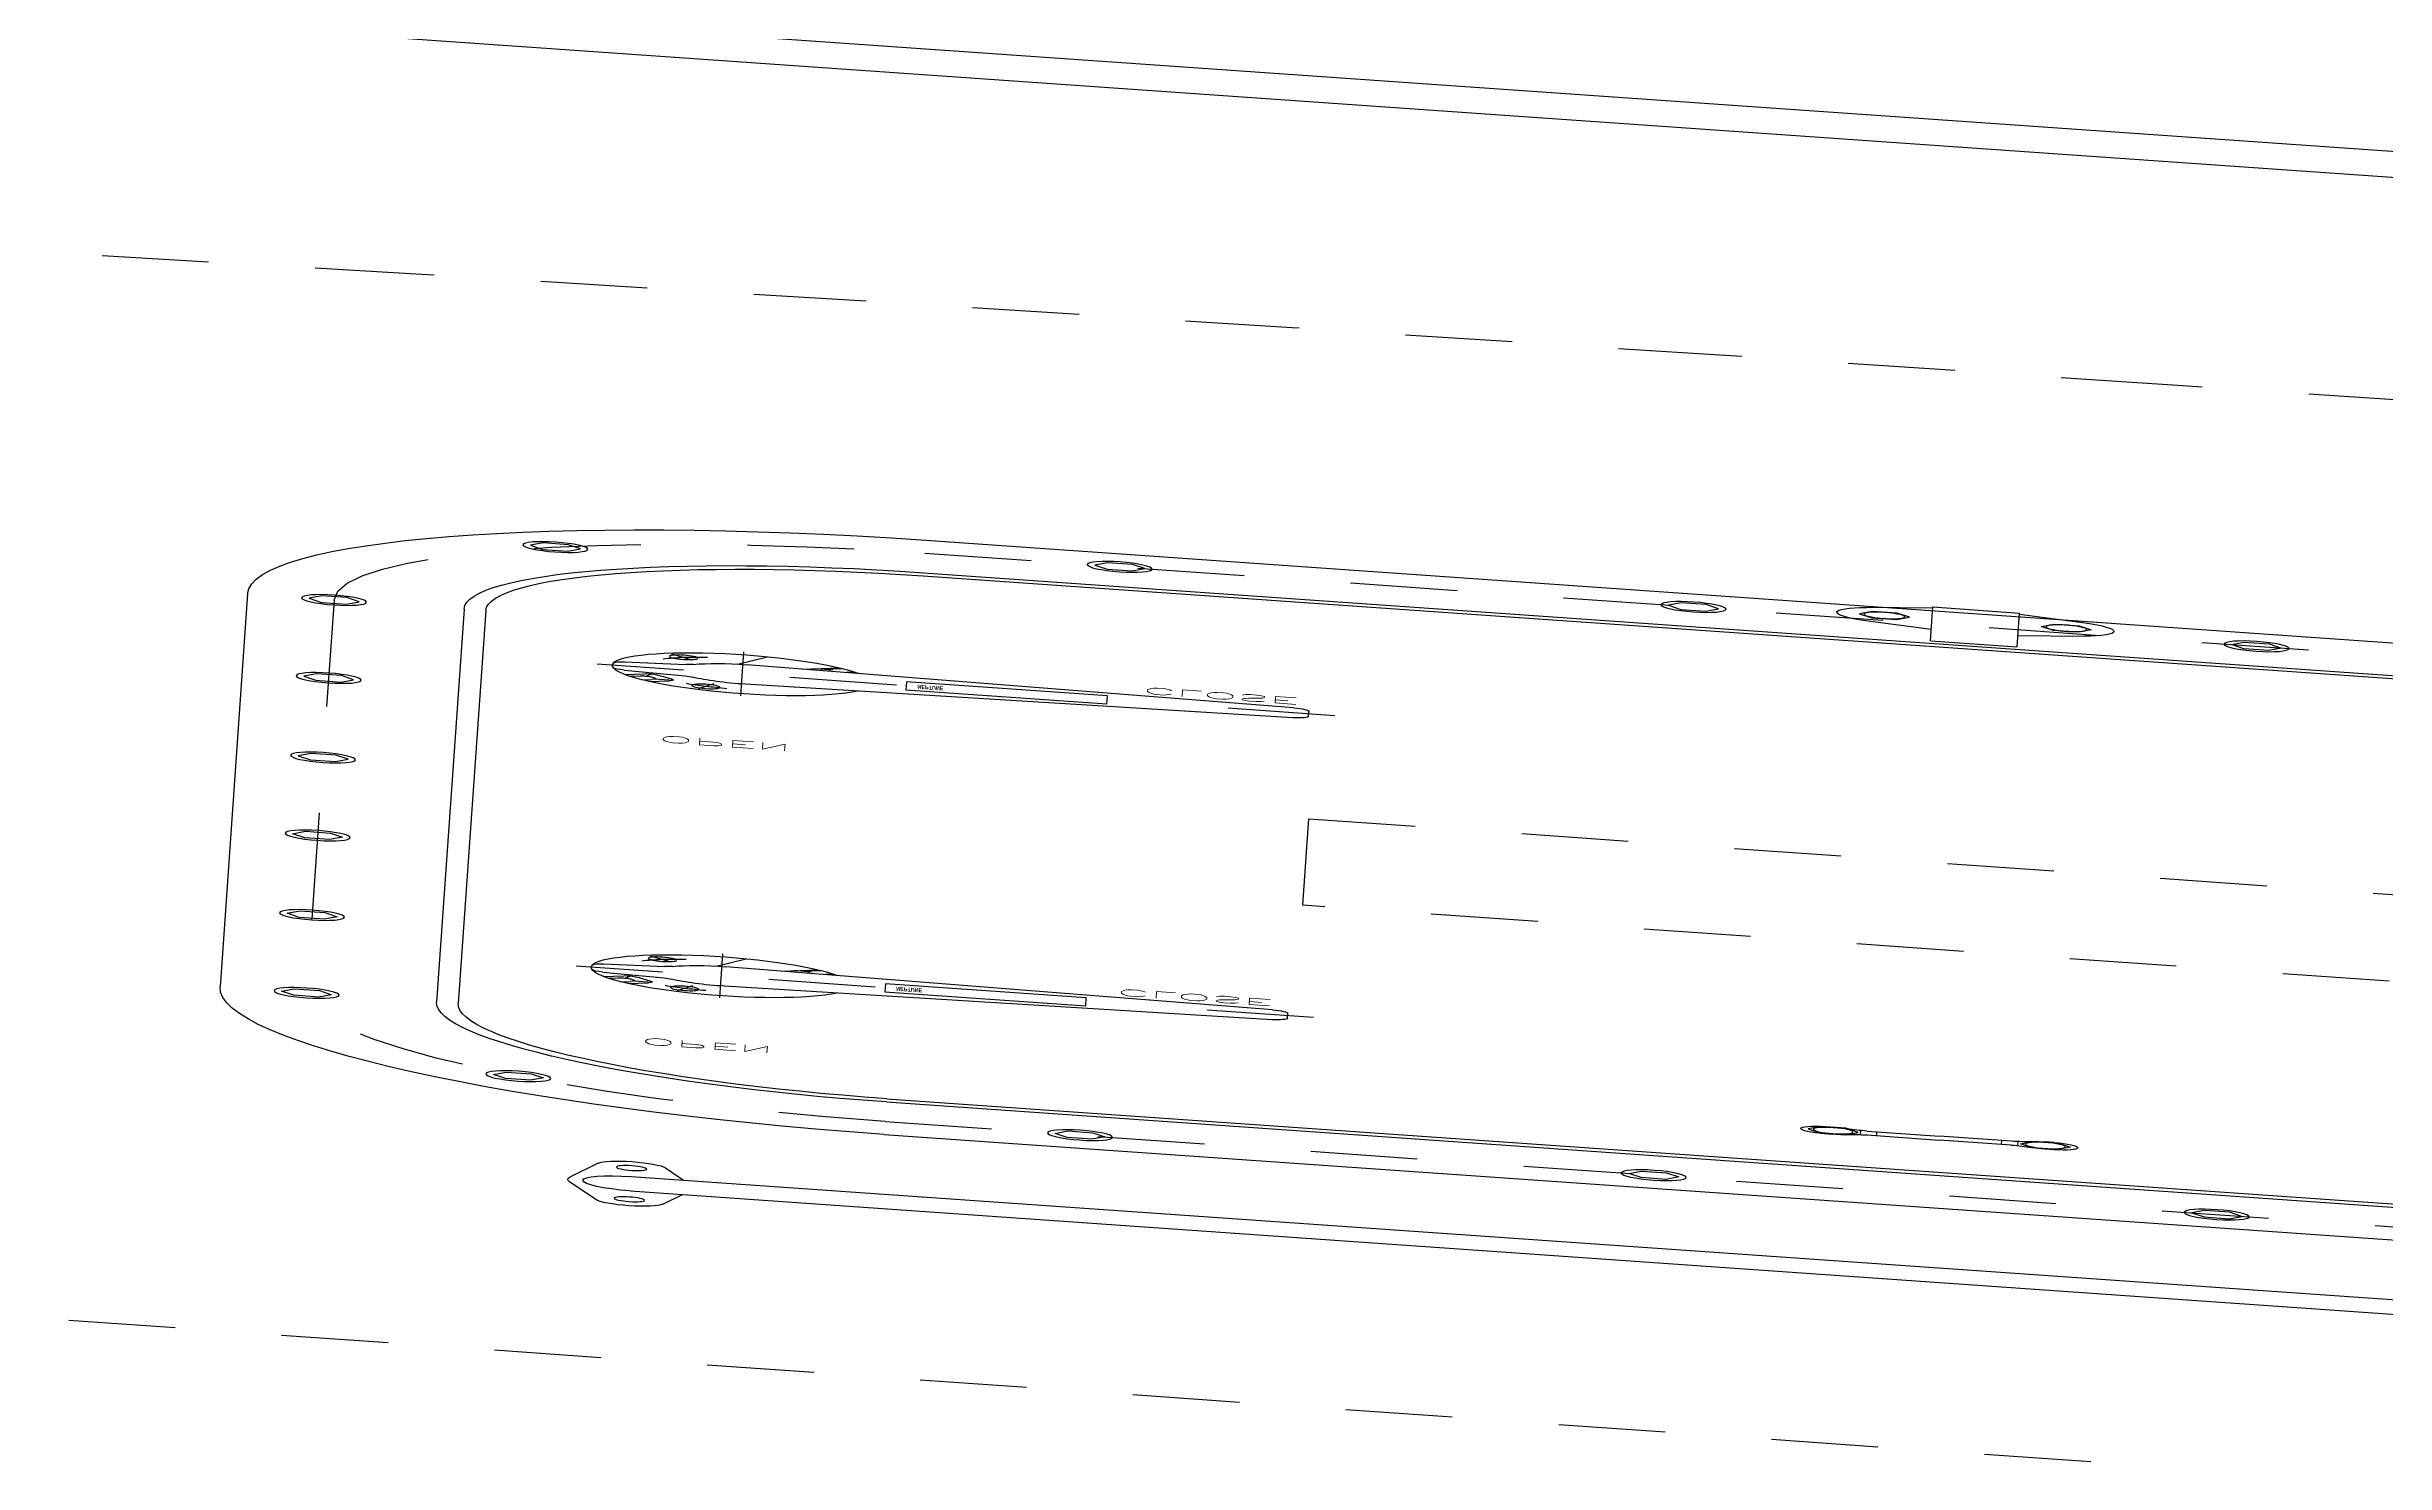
# Model space of a CAD drawing. Header units: millimetres. Extents: x -4 to 3776, y -4 to 4079.
# Drawn here: x 458.09 to 460.282, y 297.461 to 298.789 of the extents above; entities that cross this region are included whole.
import ezdxf
from ezdxf import colors
from ezdxf.entities.mleader import LeaderData, LeaderLine
from ezdxf.math import Vec2, Vec3

# ---------------------------------------------------------------- set-up
doc = ezdxf.new("R2010")
doc.units = ezdxf.units.MM
for name, pattern in [('CENTER', [2, 1.25, -0.25, 0.25, -0.25]), ('HIDDEN2', [0.1875, 0.125, -0.0625]), ('PHANTOM', [2.5, 1.25, -0.25, 0.25, -0.25, 0.25, -0.25])]:
    doc.linetypes.add(name, pattern=pattern)
doc.layers.add('03-input', color=3, linetype='Continuous')
doc.layers.add('BK_kedu', color=255, linetype='Continuous')
doc.styles.add('ROMANC', font='ROMANC.shx', dxfattribs={"width": 0.8, "bigfont": 'HZDX.shx'})
doc.styles.get("Standard").update_dxf_attribs({"font": 'arial.ttf'})

# ---------------------------------------------------------------- blocks, each defined once
blk = doc.blocks.new('HANDRAIL')
at = {"layer": '03-input', "color": 0, "linetype": 'Continuous'}
for p, q in [((-307.75, 39), (-314.04, 14.63)), ((-292.25, 39), (-287.86, 22)), ((-300, 22), (300, 22)), ((-307.75, -17), (-314.04, 7.38)), ((-300, 0), (300, 0)), ((-292.25, -17), (-287.86, 0))]:
    blk.add_line(p, q, dxfattribs=at)
for centre in [(-300, 35), (-300, -13)]:
    blk.add_circle(centre, 3.5, dxfattribs=at)
for centre, radius, start, end in [((-300, 37), 8, 14.4775, 165.5225), ((-300, 11), 11, 90, 270), ((-300, 11), 14.5, 165.5225, 194.4775), ((-300, -15), 8, 194.4775, 345.5225)]:
    blk.add_arc(centre, radius, start, end, dxfattribs=at)
blk = doc.blocks.new('door-side')
at = {"layer": '03-input', "color": 0, "linetype": 'Continuous'}
for p, q in [((-242.5, 915), (242.5, 915)), ((-242.5, 865), (242.5, 865)), ((-242.5, 860), (242.5, 860)), ((-26.5, 813), (-24.5, 813)), ((-20.87, 811.69), (-20.87, 811.22)), ((-18.18, 810.64), (-18.18, 804.36)), ((-16.67, 810.5), (0, 810.5)), ((16.67, 810.5), (0, 810.5)), ((18.18, 810.64), (18.18, 804.36)), ((20.87, 811.69), (20.87, 811.22)), ((26.5, 813), (24.5, 813)), ((-20.87, 803.78), (-20.87, 803.31)), ((-16.67, 804.5), (0, 804.5)), ((16.67, 804.5), (0, 804.5)), ((20.87, 803.78), (20.87, 803.31)), ((-26.5, 802), (-24.5, 802)), ((26.5, 802), (24.5, 802)), ((-397.5, 155), (-397.5, 760)), ((-347.5, 155), (-347.5, 760)), ((-342.5, 155), (-342.5, 760)), ((-303.86, 711.06), (-299.14, 707.75)), ((-305.56, 709.2), (-303.18, 707.53)), ((-302.37, 706.3), (-298.3, 706.37)), ((-309.6, 702.87), (-304.87, 699.56)), ((-308.42, 705.1), (-306.05, 703.44)), ((-304.61, 703.1), (-303.28, 699.25)), ((-155.28, 697.61), (-281.62, 704.97)), ((-309.74, 696.35), (-295.61, 698.81)), ((-151.69, 693.72), (-151.69, 686.28)), ((-309.74, 683.65), (-295.61, 681.19)), ((-155.28, 682.39), (-281.62, 675.03)), ((-283.81, 675.06), (-277.02, 660.5)), ((-268.78, 675.77), (-268.75, 675.68)), ((-268.75, 675.68), (-260.33, 669.78)), ((-262.63, 673.7), (-265.85, 673.65)), ((-256.58, 674.9), (-258.67, 676.36)), ((-299.13, 666.24), (-294.55, 672.8)), ((-259.44, 670.8), (-261.82, 672.47)), ((-305.56, 244.2), (-303.18, 242.53)), ((-303.86, 246.06), (-299.14, 242.75)), ((-309.6, 237.87), (-304.87, 234.56)), ((-308.42, 240.1), (-306.05, 238.44)), ((-304.61, 238.1), (-303.28, 234.25)), ((-302.37, 241.3), (-298.3, 241.37)), ((-155.28, 232.61), (-281.62, 239.97)), ((-309.74, 231.35), (-295.61, 233.81)), ((-151.69, 228.72), (-151.69, 221.28)), ((-309.74, 218.65), (-295.61, 216.19)), ((-155.28, 217.39), (-281.62, 210.03)), ((-268.78, 210.77), (-268.75, 210.68)), ((-268.75, 210.68), (-260.33, 204.78)), ((-256.58, 209.9), (-258.67, 211.36)), ((-299.13, 201.24), (-294.55, 207.8)), ((-283.81, 210.06), (-277.02, 195.5)), ((-262.63, 208.7), (-265.85, 208.65)), ((-259.44, 205.8), (-261.82, 207.47)), ((-242.5, 55), (242.5, 55)), ((50, 55), (50, 55)), ((-242.5, 50), (242.5, 50)), ((-10, 46.4), (10, 46.4)), ((-10, 46.4), (-10, -5.6)), ((10, 46.4), (10, -5.6)), ((-10, 29.1), (-25.24, 22.73)), ((10, 29.1), (25.24, 22.73)), ((-242.5, 0), (242.5, 0)), ((-10, -3.94), (-25.24, 2.43)), ((10, -3.94), (25.24, 2.43)), ((-10, -5.6), (10, -5.6))]:
    blk.add_line(p, q, dxfattribs=at)
at = {"layer": '03-input', "color": 0, "linetype": 'CENTER'}
for p, q in [((-242.5, 895), (242.5, 895)), ((-377.5, 155), (-377.5, 760)), ((-282.5, 723.37), (-282.5, 655.64)), ((-288.91, 707.6), (-292.38, 717.16)), ((-246.92, 690), (-316.03, 690)), ((-145.7, 690), (-193.69, 690)), ((-282.5, 258.37), (-282.5, 190.64)), ((-288.91, 242.6), (-292.38, 252.16)), ((-246.92, 225), (-316.03, 225)), ((-145.7, 225), (-193.69, 225)), ((-242.5, 20), (242.5, 20))]:
    blk.add_line(p, q, dxfattribs=at)
at = {"layer": '03-input', "color": 0, "linetype": 'HIDDEN2'}
for p, q in [((-14.42, 810.5), (-14.42, 804.5)), ((14.42, 810.5), (14.42, 804.5))]:
    blk.add_line(p, q, dxfattribs=at)
at = {"layer": '03-input', "color": 0, "linetype": 'Continuous'}
for points in [[(-194.61, 890), (-191.73, 895), (-194.61, 900), (-200.39, 900), (-203.27, 895), (-200.39, 890)], [(-62.11, 890), (-59.23, 895), (-62.11, 900), (-67.89, 900), (-70.77, 895), (-67.89, 890)], [(62.11, 890), (59.23, 895), (62.11, 900), (67.89, 900), (70.77, 895), (67.89, 890)], [(-324.61, 859.88), (-321.73, 864.88), (-324.61, 869.88), (-330.39, 869.88), (-333.27, 864.88), (-330.39, 859.88)], [(-21.61, 812.5), (-18.73, 807.5), (-21.61, 802.5), (-27.39, 802.5), (-30.27, 807.5), (-27.39, 812.5)], [(21.61, 812.5), (18.73, 807.5), (21.61, 802.5), (27.39, 802.5), (30.27, 807.5), (27.39, 812.5)], [(-374.61, 755), (-371.73, 760), (-374.61, 765), (-380.39, 765), (-383.27, 760), (-380.39, 755)], [(-198.27, 696.15), (-198.27, 683.85), (-244.65, 683.85), (-244.65, 696.15)], [(-374.61, 635), (-371.73, 640), (-374.61, 645), (-380.39, 645), (-383.27, 640), (-380.39, 635)], [(-374.61, 512.5), (-371.73, 517.5), (-374.61, 522.5), (-380.39, 522.5), (-383.27, 517.5), (-380.39, 512.5)], [(-374.61, 402.5), (-371.73, 397.5), (-374.61, 392.5), (-380.39, 392.5), (-383.27, 397.5), (-380.39, 402.5)], [(-374.61, 280), (-371.73, 275), (-374.61, 270), (-380.39, 270), (-383.27, 275), (-380.39, 280)], [(-198.27, 231.15), (-198.27, 218.85), (-244.65, 218.85), (-244.65, 231.15)], [(-374.61, 160), (-371.73, 155), (-374.61, 150), (-380.39, 150), (-383.27, 155), (-380.39, 160)], [(-324.61, 55.12), (-321.73, 50.12), (-324.61, 45.12), (-330.39, 45.12), (-333.27, 50.12), (-330.39, 55.12)], [(-194.61, 25), (-191.73, 20), (-194.61, 15), (-200.39, 15), (-203.27, 20), (-200.39, 25)], [(-62.11, 25), (-59.23, 20), (-62.11, 15), (-67.89, 15), (-70.77, 20), (-67.89, 25)], [(62.11, 25), (59.23, 20), (62.11, 15), (67.89, 15), (70.77, 20), (67.89, 25)]]:
    blk.add_lwpolyline(points, close=True, dxfattribs=at)
at = {"layer": '03-input', "color": 0, "linetype": 'CENTER'}
for points in [[(-18.11, 17.58), (-15.23, 12.58), (-18.11, 7.58), (-23.89, 7.58), (-26.77, 12.58), (-23.89, 17.58)], [(18.11, 17.58), (15.23, 12.58), (18.11, 7.58), (23.89, 7.58), (26.77, 12.58), (23.89, 17.58)]]:
    blk.add_lwpolyline(points, close=True, dxfattribs=at)
at = {"layer": '03-input', "color": 0, "linetype": 'Continuous'}
for centre, radius in [((-197.5, 895), 7.5), ((-65, 895), 7.5), ((65, 895), 7.5), ((-327.5, 864.88), 7.5), ((-24.5, 807.5), 4.58), ((24.5, 807.5), 4.58), ((-377.5, 760), 7.5), ((-290.71, 712.55), 3.25), ((-296.27, 670.34), 3.25), ((-377.5, 640), 7.5), ((-377.5, 517.5), 7.5), ((-377.5, 397.5), 7.5), ((-377.5, 275), 7.5), ((-290.71, 247.55), 3.25), ((-296.27, 205.34), 3.25), ((-377.5, 155), 7.5), ((-327.5, 50.12), 7.5), ((-197.5, 20), 7.5), ((-65, 20), 7.5), ((65, 20), 7.5)]:
    blk.add_circle(centre, radius, dxfattribs=at)
at = {"layer": '03-input', "color": 0, "linetype": 'CENTER'}
for centre in [(-21, 12.58), (21, 12.58)]:
    blk.add_circle(centre, 4.69, dxfattribs=at)
at = {"layer": '03-input', "color": 0, "linetype": 'Continuous'}
for centre, radius, start, end in [((-242.5, 760), 155, 90, 180), ((-242.5, 760), 105, 90, 180), ((-242.5, 760), 100, 90, 180), ((-26.5, 807.5), 5.5, 90, 270), ((-24.5, 807.5), 5.5, 54.5691, 90), ((-16.67, 818.5), 8, 234.5691, 270), ((16.67, 818.5), 8, 270, 305.4309), ((24.5, 807.5), 5.5, 90, 125.4309), ((26.5, 807.5), 5.5, 270, 90), ((-24.5, 807.5), 5.5, 270, 305.4309), ((-16.67, 796.5), 8, 90, 125.4309), ((16.67, 796.5), 8, 54.5691, 90), ((24.5, 807.5), 5.5, 234.5691, 270), ((-282.5, 690), 30, 26.6641, 333.3359), ((-304.33, 705.89), 2, 323.9389, 55), ((-300.28, 706.12), 2, 317.8192, 55), ((-304.9, 705.07), 2, 235, 326.0611), ((-282.5, 690), 25, 143.9389, 146.0611), ((-282.5, 690), 22, 137.8192, 152.1808), ((-282.5, 690), 15, 86.6375, 139.1975), ((-309.24, 693.39), 3, 99.6877, 171.1908), ((-303.73, 701.2), 2, 235, 332.1808), ((-296.13, 701.76), 3, 279.8748, 319.1975), ((-155.59, 693.72), 3.9, 0, 85.4664), ((-287.37, 690), 25.13, 171.1908, 188.8092), ((-309.24, 686.61), 3, 188.8092, 260.3123), ((-155.59, 686.28), 3.9, 274.5336, 0), ((-296.13, 678.24), 3, 40.8025, 80.1252), ((-282.5, 690), 15, 220.8025, 273.3625), ((-282.5, 690), 22, 314.9323, 320.3501), ((-260.67, 674.11), 2, 143.9389, 235), ((-282.5, 690), 25, 323.9389, 326.0611), ((-260.1, 674.93), 2, 140.794, 146.0611), ((-282.5, 225), 30, 26.6641, 333.3359), ((-304.33, 240.89), 2, 323.9389, 55), ((-300.28, 241.12), 2, 317.8192, 55), ((-304.9, 240.07), 2, 235, 326.0611), ((-282.5, 225), 25, 143.9389, 146.0611), ((-282.5, 225), 22, 137.8192, 152.1808), ((-282.5, 225), 15, 86.6375, 139.1975), ((-303.73, 236.2), 2, 235, 332.1808), ((-296.13, 236.76), 3, 279.8748, 319.1975), ((-155.59, 228.72), 3.9, 0, 85.4664), ((-287.37, 225), 25.13, 171.1908, 188.8092), ((-309.24, 228.39), 3, 99.6877, 171.1908), ((-309.24, 221.61), 3, 188.8092, 260.3123), ((-155.59, 221.28), 3.9, 274.5336, 0), ((-296.13, 213.24), 3, 40.8025, 80.1252), ((-282.5, 225), 15, 220.8025, 273.3625), ((-282.5, 225), 22, 314.9323, 320.3501), ((-260.67, 209.11), 2, 143.9389, 235), ((-282.5, 225), 25, 323.9389, 326.0611), ((-260.1, 209.93), 2, 140.794, 146.0611), ((-242.5, 155), 155, 180, 270), ((-242.5, 155), 105, 180, 270), ((-242.5, 155), 100, 180, 270), ((-21, 12.58), 11, 112.68, 247.32), ((21, 12.58), 11, 292.68, 67.32), ((-21, 12.58), 11, 359.9993, 0.0007)]:
    blk.add_arc(centre, radius, start, end, dxfattribs=at)
at = {"layer": '03-input', "color": 0, "linetype": 'CENTER'}
for centre, radius, start, end in [((-242.5, 760), 135, 90, 180), ((-282.5, 690), 24, 97.9925, 121.9041), ((-282.5, 690), 24, 219.7139, 249.7862), ((-282.5, 225), 24, 97.9925, 121.9041), ((-282.5, 225), 24, 219.7139, 249.7862), ((-242.5, 155), 135, 180, 270)]:
    blk.add_arc(centre, radius, start, end, dxfattribs=at)
at = {"layer": '03-input', "color": 0, "linetype": 'Continuous', "style": 'ROMANC', "width": 0.85}
for s, p in [('OPEN', (-299.9, 792.6)), ('CLOSE', (-191.33, 666.84)), ('OPEN', (-300.71, 327.6)), ('CLOSE', (-190.2, 201.84))]:
    blk.add_text(s, height=10, dxfattribs=at).set_placement(p)
at = {"layer": '03-input', "color": 0, "linetype": 'Continuous', "char_height": 6, "attachment_point": 4}
for insert in [(-242.1, 690.28), (-242.1, 225.28)]:
    blk.add_mtext('\\fArial|b1|i1|c0|p34;NEPTUNE', dxfattribs=dict(at, insert=insert))
blk = doc.blocks.new('A$C2694431E')
at = {"layer": '03-input', "color": 0, "linetype": 'PHANTOM'}
blk.add_line((636.18, 250.49), (2091.79, 250.49), dxfattribs=at)
blk.add_lwpolyline([(2829.08, 0.44), (2690.25, 0.63), (2554.55, 0.82), (2425.35, 1.02), (2305.09, 1.21), (2192.77, 1.44), (2086.47, 1.74), (1984.3, 2.15), (1884.34, 2.72), (1784.7, 3.47), (1683.47, 4.46), (1578.75, 5.72), (1469.3, 7.33), (1356.52, 9.49), (1242.44, 12.42), (1129.13, 16.38), (1018.64, 21.58), (913.01, 28.27), (814.31, 36.68)], dxfattribs=at)
blk.add_lwpolyline([(1896.1, 115.31), (2196.1, 115.31), (2196.1, 135.27), (1896.1, 135.27)], close=True, dxfattribs=at)
at = {"layer": '03-input', "color": 0, "linetype": 'PHANTOM', "rotation": 1.982519246823246e-11}
for name, p, yscale in [('HANDRAIL', (2046.1, 208.44), 0.1499999999996362), ('door-side', (2046.1, 57.45), 0.1500000000014552)]:
    blk.add_blockref(name, p, dxfattribs=dict(at, yscale=yscale))
blk = doc.blocks.new('jiushengting-jiaban')
at = {"layer": '03-input', "color": 0, "linetype": 'Continuous'}
for p, q in [((4930.0085, 3394.6171), (4948.5485, 3395.9138)), ((4930.0127, 3394.593), (4948.5258, 3395.8877))]:
    blk.add_line(p, q, dxfattribs=at)
at = {"layer": '03-input', "color": 3, "linetype": 'Continuous', "xscale": 0.004069116755912711, "yscale": 0.004069116755912711, "zscale": 0.004069116755912711, "rotation": 4.000544981170568}
blk.add_blockref('A$C2694431E', (4926.6749, 3394.586), dxfattribs=at)

msp = doc.modelspace()

# ---------------------------------------------------------------- block references
at = {"color": 4, "lineweight": 25, "xscale": -1, "rotation": 180}
msp.add_blockref('jiushengting-jiaban', (-4475.0662, 3693.6574), dxfattribs=at)

# ---------------------------------------------------------------- leaders
at = {"layer": 'BK_kedu'}
ml = msp.add_multileader_mtext('Standard', dxfattribs=at)
ml.set_content('', color=256)
ml.set_leader_properties()
ml.build(insert=Vec2(0, 0))
ml.multileader.update_dxf_attribs({"text_right_attachment_type": 6, "dogleg_length": 0.36, "arrow_head_size": 0.18})
ctx = ml.context
ctx.base_point, ctx.char_height, ctx.arrow_head_size, ctx.landing_gap_size, ctx.plane_origin = Vec3(3775.9986, 4079.3284), 0.18, 0.18, 0.09, Vec3(3774.6386, 4079.3284)
ctx.right_attachment = 6
notes = []
notes.append((ctx, [(0, (0, 0, 0), (0, 0), (1, 0), 1, [])]))
ctx.mtext.insert, ctx.mtext.flow_direction = Vec3(3776.0886, 4079.4184), 5
for ctx, leaders in notes:
    for number, flags, end, landing, length, lines in leaders:
        leader = LeaderData()
        leader.index, (leader.has_last_leader_line, leader.has_dogleg_vector, leader.attachment_direction) = number, flags
        leader.last_leader_point, leader.dogleg_vector, leader.dogleg_length = Vec3(end), Vec3(landing), length
        for number, points, colour, breaks in lines:
            line = LeaderLine()
            line.index, line.vertices, line.color, line.breaks = number, Vec3.list(points), colors.encode_raw_color(colour), breaks
            leader.lines.append(line)
        ctx.leaders.append(leader)

doc.saveas('drawing.dxf')
